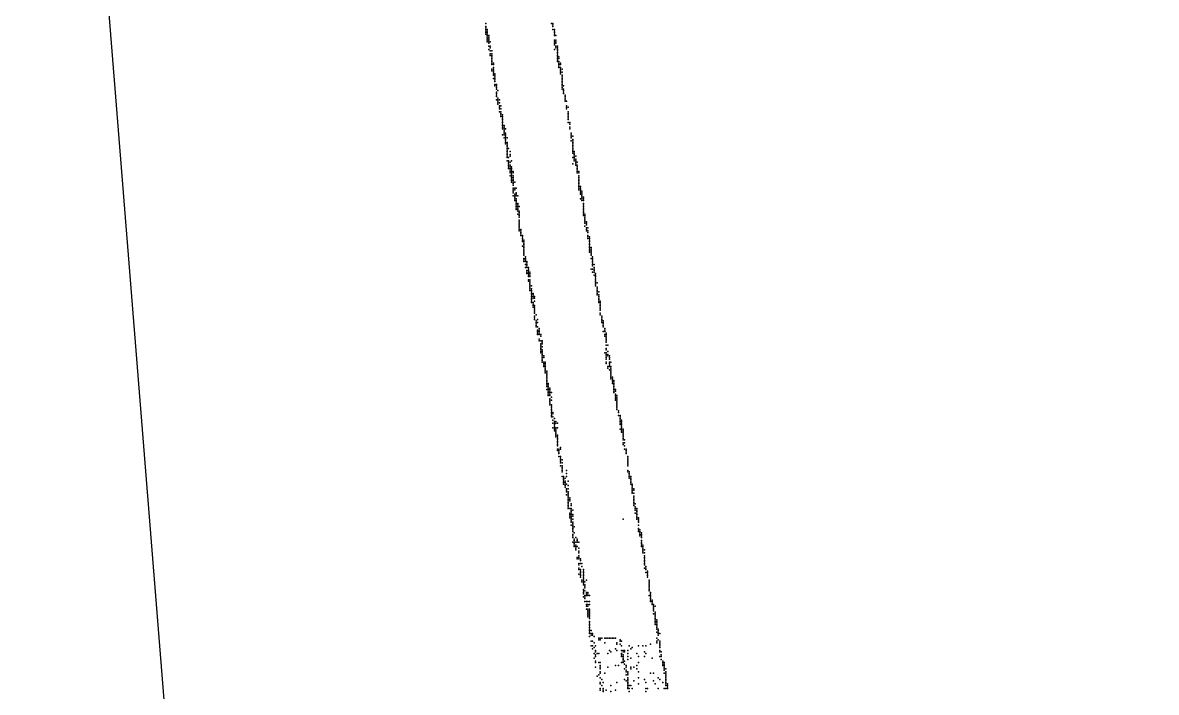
# Model space of a CAD drawing. Header units: metres. Extents: x -48 to 37.9, y -50 to 30.1.
# Drawn here: x 10.1 to 17.53, y -1.14 to 3.25 of the extents above; entities that cross this region are included whole.
import ezdxf

# ---------------------------------------------------------------- set-up
doc = ezdxf.new("R2010")
doc.units = ezdxf.units.M
doc.layers.add('NAVVIS-EMPRISE', color=5, linetype='Continuous')
doc.layers.add('NAVVIS-NUAGE-0', color=8, linetype='Continuous')

msp = doc.modelspace()

# ---------------------------------------------------------------- linework, layer by layer
at = {"layer": 'NAVVIS-EMPRISE'}
msp.add_lwpolyline([(10.1025, 10.3454), (11.1601, -2.8492), (29.2611, -1.2402), (28.3972, 11.776), (10.1025, 10.3454)], close=True, dxfattribs=at)
at = {"layer": 'NAVVIS-NUAGE-0'}
for p in [(13.136, 3.247), (13.136, 3.247), (13.136, 3.247), (13.136, 3.247), (13.136, 3.247), (13.136, 3.227), (13.136, 3.227), (13.136, 3.227), (13.136, 3.227), (13.136, 3.217), (13.136, 3.207), (13.136, 3.207), (13.136, 3.207), (13.136, 3.197), (13.136, 3.197), (13.146, 3.207), (13.146, 3.207), (13.146, 3.207), (13.146, 3.207), (13.146, 3.197), (13.566, 3.247), (13.576, 3.247), (13.576, 3.247), (13.576, 3.247), (13.576, 3.247), (13.576, 3.237), (13.576, 3.227), (13.576, 3.227), (13.576, 3.227), (13.576, 3.227), (13.576, 3.227), (13.576, 3.227), (13.576, 3.207), (13.576, 3.207), (13.586, 3.207), (13.586, 3.197), (13.586, 3.197), (13.136, 3.187), (13.136, 3.187), (13.136, 3.177), (13.146, 3.187), (13.146, 3.177), (13.146, 3.167), (13.146, 3.157), (13.146, 3.157), (13.146, 3.147), (13.146, 3.147), (13.146, 3.137), (13.146, 3.127), (13.156, 3.167), (13.156, 3.167), (13.156, 3.157), (13.156, 3.147), (13.156, 3.137), (13.156, 3.137), (13.156, 3.127), (13.166, 3.127), (13.586, 3.187), (13.586, 3.187), (13.586, 3.187), (13.586, 3.177), (13.586, 3.177), (13.586, 3.167), (13.586, 3.167), (13.586, 3.137), (13.586, 3.127), (13.596, 3.167), (13.596, 3.167), (13.596, 3.137), (13.596, 3.137), (13.596, 3.127), (13.156, 3.117), (13.156, 3.117), (13.156, 3.117), (13.156, 3.117), (13.156, 3.117), (13.156, 3.117), (13.156, 3.097), (13.156, 3.097), (13.156, 3.097), (13.156, 3.097), (13.156, 3.077), (13.166, 3.097), (13.166, 3.097), (13.166, 3.097), (13.166, 3.087), (13.166, 3.087), (13.166, 3.087), (13.166, 3.067), (13.166, 3.067), (13.166, 3.067), (13.166, 3.047), (13.166, 3.047), (13.176, 3.067), (13.176, 3.047), (13.176, 3.047), (13.176, 3.047), (13.586, 3.117), (13.586, 3.107), (13.586, 3.077), (13.596, 3.117), (13.596, 3.117), (13.596, 3.117), (13.596, 3.097), (13.596, 3.097), (13.596, 3.097), (13.596, 3.097), (13.596, 3.087), (13.606, 3.097), (13.606, 3.097), (13.606, 3.087), (13.606, 3.087), (13.606, 3.087), (13.606, 3.087), (13.606, 3.077), (13.606, 3.067), (13.606, 3.057), (13.606, 3.057), (13.606, 3.047), (13.166, 3.037), (13.176, 3.037), (13.176, 3.037), (13.176, 3.027), (13.176, 3.027), (13.176, 3.027), (13.176, 3.027), (13.176, 3.027), (13.176, 3.027), (13.176, 3.027), (13.176, 3.017), (13.176, 3.017), (13.176, 3.017), (13.176, 3.017), (13.176, 3.017), (13.176, 3.017), (13.176, 3.017), (13.176, 3.017), (13.176, 3.007), (13.176, 3.007), (13.176, 2.997), (13.176, 2.987), (13.176, 2.977), (13.186, 2.987), (13.186, 2.977), (13.186, 2.977), (13.606, 3.037), (13.606, 3.037), (13.606, 3.037), (13.606, 3.037), (13.606, 3.027), (13.606, 3.027), (13.606, 3.027), (13.606, 3.027), (13.606, 3.027), (13.606, 3.017), (13.606, 3.007), (13.606, 2.997), (13.616, 3.027), (13.616, 3.017), (13.616, 2.997), (13.616, 2.997), (13.616, 2.987), (13.616, 2.977), (13.616, 2.977), (13.626, 2.987), (13.626, 2.977), (13.176, 2.947), (13.176, 2.937), (13.176, 2.937), (13.186, 2.957), (13.186, 2.957), (13.186, 2.947), (13.186, 2.947), (13.186, 2.937), (13.186, 2.927), (13.186, 2.927), (13.186, 2.927), (13.186, 2.917), (13.186, 2.917), (13.186, 2.917), (13.186, 2.907), (13.196, 2.917), (13.196, 2.907), (13.196, 2.897), (13.616, 2.967), (13.616, 2.957), (13.616, 2.957), (13.616, 2.957), (13.616, 2.957), (13.626, 2.957), (13.626, 2.957), (13.626, 2.947), (13.626, 2.947), (13.626, 2.947), (13.626, 2.947), (13.626, 2.947), (13.626, 2.937), (13.626, 2.937), (13.626, 2.937), (13.626, 2.937), (13.626, 2.927), (13.626, 2.917), (13.626, 2.917), (13.636, 2.947), (13.636, 2.927), (13.636, 2.907), (13.636, 2.907), (13.636, 2.897), (13.636, 2.897), (13.186, 2.887), (13.196, 2.887), (13.196, 2.887), (13.196, 2.887), (13.196, 2.887), (13.196, 2.877), (13.196, 2.877), (13.196, 2.877), (13.196, 2.867), (13.196, 2.867), (13.196, 2.867), (13.196, 2.847), (13.196, 2.847), (13.196, 2.847), (13.196, 2.847), (13.196, 2.847), (13.196, 2.847), (13.196, 2.837), (13.206, 2.847), (13.206, 2.847), (13.206, 2.837), (13.206, 2.837), (13.206, 2.827), (13.206, 2.827), (13.206, 2.827), (13.636, 2.887), (13.636, 2.887), (13.636, 2.887), (13.636, 2.887), (13.636, 2.877), (13.636, 2.877), (13.636, 2.867), (13.636, 2.867), (13.636, 2.857), (13.636, 2.857), (13.636, 2.857), (13.636, 2.847), (13.636, 2.847), (13.636, 2.847), (13.636, 2.837), (13.636, 2.827), (13.646, 2.837), (13.206, 2.817), (13.206, 2.817), (13.206, 2.817), (13.206, 2.817), (13.206, 2.797), (13.206, 2.787), (13.206, 2.777), (13.206, 2.767), (13.216, 2.807), (13.216, 2.757), (13.216, 2.757), (13.636, 2.817), (13.636, 2.817), (13.646, 2.817), (13.646, 2.817), (13.646, 2.817), (13.646, 2.817), (13.646, 2.807), (13.646, 2.807), (13.646, 2.797), (13.646, 2.797), (13.646, 2.797), (13.646, 2.787), (13.656, 2.777), (13.656, 2.777), (13.656, 2.777), (13.656, 2.777), (13.656, 2.777), (13.656, 2.767), (13.656, 2.767), (13.656, 2.767), (13.656, 2.757), (13.656, 2.757), (13.656, 2.757), (13.206, 2.747), (13.216, 2.747), (13.216, 2.747), (13.216, 2.747), (13.216, 2.737), (13.216, 2.737), (13.216, 2.727), (13.216, 2.727), (13.216, 2.717), (13.226, 2.747), (13.226, 2.727), (13.226, 2.727), (13.226, 2.707), (13.226, 2.707), (13.226, 2.707), (13.226, 2.707), (13.226, 2.707), (13.226, 2.697), (13.226, 2.697), (13.226, 2.687), (13.226, 2.687), (13.226, 2.687), (13.236, 2.707), (13.236, 2.687), (13.236, 2.687), (13.236, 2.687), (13.656, 2.747), (13.656, 2.747), (13.656, 2.747), (13.656, 2.747), (13.656, 2.737), (13.666, 2.737), (13.666, 2.737), (13.666, 2.707), (13.666, 2.707), (13.666, 2.707), (13.666, 2.707), (13.666, 2.697), (13.666, 2.687), (13.676, 2.697), (13.676, 2.697), (13.676, 2.697), (13.226, 2.667), (13.226, 2.667), (13.236, 2.667), (13.236, 2.667), (13.236, 2.667), (13.236, 2.657), (13.236, 2.657), (13.236, 2.647), (13.236, 2.647), (13.236, 2.647), (13.236, 2.647), (13.236, 2.637), (13.236, 2.637), (13.236, 2.637), (13.246, 2.647), (13.246, 2.637), (13.246, 2.637), (13.246, 2.637), (13.246, 2.627), (13.246, 2.627), (13.246, 2.627), (13.246, 2.617), (13.246, 2.617), (13.246, 2.607), (13.676, 2.667), (13.676, 2.667), (13.676, 2.667), (13.676, 2.657), (13.676, 2.657), (13.676, 2.657), (13.676, 2.657), (13.676, 2.647), (13.676, 2.637), (13.676, 2.637), (13.676, 2.637), (13.676, 2.637), (13.676, 2.637), (13.676, 2.627), (13.676, 2.627), (13.676, 2.627), (13.676, 2.617), (13.676, 2.617), (13.676, 2.617), (13.676, 2.617), (13.676, 2.617), (13.676, 2.617), (13.676, 2.617), (13.246, 2.597), (13.246, 2.597), (13.246, 2.597), (13.246, 2.597), (13.246, 2.597), (13.246, 2.597), (13.246, 2.587), (13.246, 2.587), (13.246, 2.587), (13.246, 2.577), (13.246, 2.567), (13.246, 2.557), (13.246, 2.557), (13.246, 2.557), (13.256, 2.577), (13.256, 2.577), (13.256, 2.577), (13.256, 2.567), (13.256, 2.567), (13.256, 2.557), (13.256, 2.557), (13.256, 2.547), (13.256, 2.547), (13.256, 2.547), (13.256, 2.537), (13.256, 2.527), (13.256, 2.527), (13.256, 2.527), (13.256, 2.527), (13.266, 2.557), (13.266, 2.527), (13.676, 2.597), (13.676, 2.597), (13.686, 2.597), (13.686, 2.597), (13.686, 2.587), (13.686, 2.587), (13.686, 2.587), (13.686, 2.567), (13.686, 2.567), (13.686, 2.567), (13.686, 2.567), (13.686, 2.567), (13.686, 2.567), (13.686, 2.567), (13.686, 2.567), (13.686, 2.557), (13.686, 2.557), (13.686, 2.557), (13.696, 2.527), (13.696, 2.527), (13.696, 2.527), (13.696, 2.527), (13.696, 2.527), (13.246, 2.517), (13.256, 2.517), (13.256, 2.497), (13.266, 2.517), (13.266, 2.507), (13.266, 2.497), (13.266, 2.497), (13.266, 2.497), (13.266, 2.487), (13.266, 2.487), (13.266, 2.487), (13.266, 2.477), (13.266, 2.477), (13.266, 2.467), (13.266, 2.467), (13.266, 2.457), (13.266, 2.457), (13.276, 2.497), (13.276, 2.467), (13.276, 2.467), (13.276, 2.457), (13.276, 2.457), (13.276, 2.457), (13.696, 2.517), (13.696, 2.507), (13.696, 2.497), (13.696, 2.497), (13.696, 2.477), (13.706, 2.507), (13.706, 2.487), (13.706, 2.477), (13.706, 2.477), (13.706, 2.477), (13.706, 2.477), (13.706, 2.467), (13.706, 2.467), (13.706, 2.467), (13.706, 2.457), (13.706, 2.457), (13.706, 2.457), (13.706, 2.457), (13.706, 2.457), (13.706, 2.457), (13.706, 2.457), (13.706, 2.457), (13.276, 2.447), (13.276, 2.447), (13.276, 2.447), (13.276, 2.447), (13.276, 2.447), (13.276, 2.437), (13.276, 2.437), (13.276, 2.437), (13.276, 2.437), (13.276, 2.427), (13.276, 2.427), (13.276, 2.427), (13.276, 2.427), (13.276, 2.427), (13.276, 2.427), (13.276, 2.427), (13.276, 2.427), (13.276, 2.417), (13.276, 2.417), (13.276, 2.417), (13.276, 2.417), (13.276, 2.417), (13.276, 2.407), (13.276, 2.407), (13.276, 2.407), (13.276, 2.407), (13.276, 2.407), (13.276, 2.407), (13.276, 2.407), (13.276, 2.397), (13.276, 2.397), (13.276, 2.387), (13.276, 2.387), (13.276, 2.377), (13.276, 2.377), (13.276, 2.377), (13.286, 2.427), (13.296, 2.407), (13.296, 2.387), (13.296, 2.377), (13.706, 2.447), (13.706, 2.447), (13.706, 2.437), (13.706, 2.437), (13.706, 2.437), (13.706, 2.427), (13.706, 2.427), (13.706, 2.427), (13.706, 2.427), (13.706, 2.427), (13.706, 2.417), (13.706, 2.407), (13.706, 2.397), (13.716, 2.407), (13.716, 2.397), (13.716, 2.387), (13.716, 2.387), (13.716, 2.387), (13.716, 2.387), (13.716, 2.377), (13.716, 2.377), (13.716, 2.377), (13.726, 2.377), (13.276, 2.367), (13.276, 2.367), (13.276, 2.367), (13.276, 2.347), (13.276, 2.347), (13.286, 2.367), (13.286, 2.367), (13.286, 2.347), (13.286, 2.347), (13.286, 2.347), (13.286, 2.337), (13.286, 2.337), (13.286, 2.327), (13.286, 2.327), (13.286, 2.317), (13.286, 2.307), (13.296, 2.337), (13.296, 2.317), (13.296, 2.307), (13.296, 2.307), (13.296, 2.307), (13.306, 2.347), (13.306, 2.307), (13.306, 2.307), (13.706, 2.367), (13.706, 2.327), (13.716, 2.367), (13.716, 2.357), (13.716, 2.347), (13.726, 2.357), (13.726, 2.347), (13.726, 2.347), (13.726, 2.347), (13.726, 2.337), (13.726, 2.327), (13.726, 2.317), (13.736, 2.337), (13.736, 2.317), (13.736, 2.307), (13.736, 2.307), (13.736, 2.307), (13.736, 2.307), (13.736, 2.307), (13.286, 2.297), (13.296, 2.297), (13.296, 2.287), (13.296, 2.287), (13.296, 2.287), (13.296, 2.277), (13.296, 2.277), (13.296, 2.267), (13.296, 2.247), (13.306, 2.297), (13.306, 2.287), (13.306, 2.287), (13.306, 2.277), (13.306, 2.277), (13.306, 2.277), (13.306, 2.267), (13.306, 2.257), (13.306, 2.257), (13.306, 2.257), (13.306, 2.257), (13.306, 2.247), (13.306, 2.247), (13.306, 2.237), (13.316, 2.277), (13.316, 2.277), (13.316, 2.277), (13.316, 2.277), (13.316, 2.267), (13.316, 2.267), (13.316, 2.247), (13.316, 2.247), (13.316, 2.237), (13.316, 2.237), (13.316, 2.237), (13.736, 2.297), (13.736, 2.287), (13.736, 2.277), (13.736, 2.277), (13.736, 2.277), (13.736, 2.277), (13.736, 2.267), (13.746, 2.277), (13.746, 2.277), (13.746, 2.277), (13.746, 2.267), (13.746, 2.267), (13.746, 2.247), (13.746, 2.247), (13.746, 2.247), (13.746, 2.247), (13.746, 2.237), (13.746, 2.237), (13.306, 2.227), (13.306, 2.217), (13.306, 2.207), (13.306, 2.207), (13.316, 2.227), (13.316, 2.227), (13.316, 2.227), (13.316, 2.217), (13.316, 2.207), (13.316, 2.207), (13.316, 2.197), (13.316, 2.187), (13.316, 2.167), (13.316, 2.167), (13.316, 2.167), (13.316, 2.167), (13.316, 2.167), (13.316, 2.157), (13.316, 2.157), (13.326, 2.207), (13.326, 2.167), (13.326, 2.167), (13.326, 2.157), (13.336, 2.167), (13.746, 2.227), (13.746, 2.227), (13.746, 2.217), (13.746, 2.217), (13.746, 2.217), (13.746, 2.207), (13.746, 2.207), (13.746, 2.207), (13.746, 2.207), (13.746, 2.207), (13.746, 2.207), (13.746, 2.207), (13.746, 2.197), (13.746, 2.187), (13.746, 2.187), (13.746, 2.177), (13.746, 2.167), (13.746, 2.167), (13.746, 2.157), (13.756, 2.177), (13.756, 2.167), (13.756, 2.167), (13.756, 2.157), (13.316, 2.147), (13.316, 2.137), (13.316, 2.117), (13.326, 2.127), (13.326, 2.117), (13.326, 2.117), (13.326, 2.107), (13.326, 2.107), (13.326, 2.097), (13.326, 2.097), (13.326, 2.087), (13.336, 2.137), (13.336, 2.137), (13.336, 2.127), (13.336, 2.127), (13.336, 2.117), (13.336, 2.117), (13.336, 2.097), (13.336, 2.097), (13.336, 2.087), (13.346, 2.117), (13.756, 2.147), (13.756, 2.137), (13.756, 2.137), (13.756, 2.127), (13.756, 2.097), (13.766, 2.147), (13.766, 2.137), (13.766, 2.137), (13.766, 2.127), (13.766, 2.127), (13.766, 2.127), (13.766, 2.127), (13.766, 2.117), (13.766, 2.107), (13.766, 2.107), (13.766, 2.097), (13.766, 2.097), (13.766, 2.097), (13.766, 2.097), (13.766, 2.087), (13.766, 2.087), (13.766, 2.087), (13.766, 2.087), (13.776, 2.107), (13.776, 2.107), (13.776, 2.097), (13.776, 2.087), (13.336, 2.077), (13.336, 2.067), (13.336, 2.057), (13.336, 2.057), (13.336, 2.057), (13.336, 2.057), (13.336, 2.047), (13.336, 2.037), (13.336, 2.027), (13.346, 2.067), (13.346, 2.057), (13.346, 2.057), (13.346, 2.047), (13.346, 2.047), (13.346, 2.037), (13.346, 2.027), (13.346, 2.017), (13.346, 2.017), (13.346, 2.017), (13.356, 2.047), (13.356, 2.047), (13.356, 2.017), (13.356, 2.007), (13.356, 2.007), (13.356, 2.007), (13.356, 2.007), (13.776, 2.067), (13.776, 2.067), (13.776, 2.067), (13.776, 2.067), (13.776, 2.057), (13.776, 2.057), (13.776, 2.047), (13.776, 2.047), (13.776, 2.047), (13.776, 2.047), (13.776, 2.037), (13.776, 2.037), (13.776, 2.027), (13.776, 2.027), (13.776, 2.027), (13.776, 2.027), (13.776, 2.027), (13.776, 2.027), (13.776, 2.017), (13.776, 2.007), (13.776, 2.007), (13.346, 1.997), (13.356, 1.997), (13.356, 1.997), (13.356, 1.997), (13.356, 1.997), (13.356, 1.987), (13.356, 1.987), (13.356, 1.977), (13.356, 1.977), (13.356, 1.977), (13.356, 1.957), (13.356, 1.957), (13.356, 1.947), (13.356, 1.937), (13.776, 1.997), (13.776, 1.987), (13.786, 1.997), (13.786, 1.987), (13.786, 1.987), (13.786, 1.977), (13.786, 1.977), (13.786, 1.967), (13.786, 1.967), (13.786, 1.967), (13.786, 1.957), (13.786, 1.957), (13.786, 1.947), (13.786, 1.937), (13.796, 1.947), (13.796, 1.937), (13.356, 1.927), (13.356, 1.927), (13.356, 1.927), (13.356, 1.927), (13.356, 1.927), (13.356, 1.927), (13.356, 1.917), (13.356, 1.907), (13.356, 1.907), (13.356, 1.907), (13.356, 1.897), (13.356, 1.897), (13.356, 1.897), (13.356, 1.897), (13.356, 1.887), (13.356, 1.887), (13.366, 1.897), (13.366, 1.897), (13.366, 1.887), (13.366, 1.887), (13.366, 1.887), (13.366, 1.887), (13.366, 1.877), (13.366, 1.877), (13.366, 1.867), (13.366, 1.867), (13.366, 1.867), (13.366, 1.857), (13.376, 1.857), (13.376, 1.857), (13.786, 1.917), (13.796, 1.927), (13.796, 1.927), (13.796, 1.927), (13.796, 1.907), (13.796, 1.907), (13.796, 1.907), (13.796, 1.907), (13.796, 1.907), (13.796, 1.907), (13.796, 1.897), (13.796, 1.887), (13.806, 1.907), (13.806, 1.887), (13.806, 1.887), (13.806, 1.877), (13.806, 1.857), (13.376, 1.847), (13.376, 1.847), (13.376, 1.847), (13.376, 1.847), (13.376, 1.837), (13.376, 1.837), (13.376, 1.837), (13.376, 1.827), (13.376, 1.827), (13.376, 1.817), (13.376, 1.817), (13.376, 1.817), (13.376, 1.817), (13.376, 1.817), (13.376, 1.787), (13.386, 1.827), (13.386, 1.817), (13.386, 1.807), (13.386, 1.807), (13.386, 1.797), (13.386, 1.797), (13.386, 1.787), (13.386, 1.787), (13.386, 1.787), (13.806, 1.847), (13.806, 1.847), (13.806, 1.837), (13.806, 1.837), (13.816, 1.847), (13.816, 1.847), (13.816, 1.837), (13.816, 1.827), (13.816, 1.827), (13.816, 1.827), (13.816, 1.827), (13.816, 1.817), (13.816, 1.817), (13.816, 1.807), (13.816, 1.807), (13.816, 1.807), (13.816, 1.807), (13.816, 1.807), (13.816, 1.797), (13.816, 1.787), (13.386, 1.777), (13.386, 1.777), (13.386, 1.777), (13.386, 1.767), (13.386, 1.767), (13.386, 1.757), (13.386, 1.757), (13.386, 1.747), (13.386, 1.747), (13.386, 1.747), (13.386, 1.747), (13.386, 1.747), (13.386, 1.747), (13.386, 1.737), (13.386, 1.737), (13.386, 1.737), (13.386, 1.727), (13.386, 1.727), (13.386, 1.727), (13.396, 1.717), (13.396, 1.717), (13.396, 1.717), (13.816, 1.777), (13.816, 1.777), (13.816, 1.777), (13.816, 1.767), (13.816, 1.767), (13.816, 1.767), (13.816, 1.757), (13.816, 1.747), (13.826, 1.777), (13.826, 1.767), (13.826, 1.757), (13.826, 1.757), (13.826, 1.757), (13.826, 1.747), (13.826, 1.737), (13.826, 1.727), (13.826, 1.727), (13.836, 1.717), (13.386, 1.707), (13.386, 1.707), (13.386, 1.697), (13.386, 1.687), (13.396, 1.707), (13.396, 1.697), (13.396, 1.697), (13.396, 1.687), (13.396, 1.667), (13.396, 1.667), (13.396, 1.647), (13.406, 1.687), (13.406, 1.677), (13.406, 1.667), (13.406, 1.667), (13.406, 1.667), (13.406, 1.667), (13.406, 1.657), (13.406, 1.657), (13.406, 1.657), (13.406, 1.657), (13.406, 1.647), (13.416, 1.647), (13.416, 1.637), (13.416, 1.637), (13.826, 1.707), (13.826, 1.707), (13.826, 1.707), (13.826, 1.707), (13.826, 1.707), (13.826, 1.637), (13.836, 1.707), (13.836, 1.697), (13.836, 1.697), (13.836, 1.687), (13.836, 1.677), (13.836, 1.677), (13.836, 1.677), (13.836, 1.667), (13.836, 1.667), (13.836, 1.667), (13.836, 1.667), (13.836, 1.667), (13.836, 1.667), (13.836, 1.657), (13.836, 1.637), (13.846, 1.667), (13.846, 1.647), (13.846, 1.647), (13.846, 1.647), (13.846, 1.637), (13.846, 1.637), (13.846, 1.637), (13.846, 1.637), (13.846, 1.637), (13.406, 1.627), (13.406, 1.617), (13.406, 1.607), (13.416, 1.627), (13.416, 1.627), (13.416, 1.617), (13.416, 1.617), (13.416, 1.617), (13.416, 1.617), (13.416, 1.607), (13.416, 1.597), (13.416, 1.587), (13.416, 1.567), (13.426, 1.617), (13.426, 1.607), (13.426, 1.597), (13.426, 1.587), (13.426, 1.587), (13.426, 1.567), (13.426, 1.567), (13.836, 1.617), (13.846, 1.627), (13.846, 1.627), (13.846, 1.627), (13.846, 1.617), (13.846, 1.617), (13.846, 1.597), (13.846, 1.597), (13.846, 1.597), (13.846, 1.597), (13.856, 1.607), (13.856, 1.597), (13.856, 1.587), (13.856, 1.587), (13.856, 1.587), (13.856, 1.587), (13.856, 1.587), (13.856, 1.577), (13.856, 1.577), (13.856, 1.577), (13.856, 1.567), (13.856, 1.567), (13.856, 1.567), (13.856, 1.567), (13.856, 1.567), (13.416, 1.557), (13.426, 1.557), (13.426, 1.557), (13.426, 1.557), (13.426, 1.557), (13.426, 1.557), (13.426, 1.547), (13.426, 1.547), (13.426, 1.547), (13.426, 1.547), (13.426, 1.537), (13.426, 1.527), (13.426, 1.527), (13.426, 1.527), (13.426, 1.527), (13.426, 1.527), (13.426, 1.527), (13.426, 1.527), (13.426, 1.517), (13.426, 1.517), (13.426, 1.507), (13.426, 1.497), (13.426, 1.497), (13.436, 1.527), (13.436, 1.527), (13.436, 1.507), (13.436, 1.497), (13.436, 1.487), (13.436, 1.487), (13.436, 1.487), (13.856, 1.557), (13.856, 1.557), (13.856, 1.547), (13.856, 1.537), (13.856, 1.537), (13.856, 1.527), (13.856, 1.527), (13.856, 1.527), (13.866, 1.547), (13.866, 1.517), (13.866, 1.507), (13.866, 1.507), (13.866, 1.507), (13.866, 1.497), (13.866, 1.497), (13.866, 1.497), (13.866, 1.497), (13.866, 1.497), (13.866, 1.497), (13.866, 1.497), (13.866, 1.487), (13.866, 1.487), (13.876, 1.487), (13.436, 1.477), (13.436, 1.477), (13.436, 1.467), (13.436, 1.457), (13.436, 1.457), (13.436, 1.457), (13.436, 1.457), (13.436, 1.447), (13.436, 1.447), (13.436, 1.447), (13.436, 1.437), (13.436, 1.427), (13.436, 1.427), (13.436, 1.427), (13.436, 1.417), (13.446, 1.477), (13.446, 1.477), (13.446, 1.467), (13.446, 1.467), (13.446, 1.467), (13.446, 1.457), (13.446, 1.457), (13.446, 1.447), (13.446, 1.447), (13.446, 1.447), (13.446, 1.417), (13.446, 1.417), (13.456, 1.457), (13.456, 1.447), (13.456, 1.427), (13.866, 1.477), (13.866, 1.467), (13.866, 1.467), (13.866, 1.467), (13.876, 1.467), (13.876, 1.457), (13.876, 1.457), (13.876, 1.457), (13.876, 1.457), (13.876, 1.457), (13.876, 1.457), (13.876, 1.457), (13.876, 1.457), (13.876, 1.447), (13.876, 1.447), (13.876, 1.447), (13.876, 1.437), (13.876, 1.437), (13.876, 1.437), (13.876, 1.437), (13.876, 1.427), (13.876, 1.427), (13.876, 1.417), (13.876, 1.417), (13.886, 1.427), (13.886, 1.427), (13.886, 1.427), (13.886, 1.417), (13.886, 1.417), (13.446, 1.407), (13.446, 1.407), (13.446, 1.407), (13.446, 1.407), (13.446, 1.407), (13.446, 1.407), (13.446, 1.397), (13.446, 1.397), (13.446, 1.397), (13.446, 1.397), (13.446, 1.387), (13.456, 1.397), (13.456, 1.387), (13.456, 1.387), (13.456, 1.387), (13.456, 1.377), (13.456, 1.377), (13.456, 1.377), (13.456, 1.367), (13.456, 1.367), (13.456, 1.357), (13.456, 1.357), (13.456, 1.357), (13.456, 1.357), (13.456, 1.347), (13.456, 1.347), (13.456, 1.347), (13.456, 1.347), (13.466, 1.337), (13.886, 1.407), (13.886, 1.397), (13.886, 1.397), (13.886, 1.387), (13.886, 1.387), (13.886, 1.377), (13.886, 1.377), (13.886, 1.367), (13.886, 1.367), (13.886, 1.347), (13.886, 1.347), (13.886, 1.347), (13.886, 1.347), (13.886, 1.347), (13.886, 1.347), (13.886, 1.337), (13.456, 1.327), (13.456, 1.327), (13.456, 1.327), (13.456, 1.317), (13.456, 1.317), (13.456, 1.317), (13.456, 1.307), (13.456, 1.307), (13.456, 1.307), (13.456, 1.307), (13.456, 1.307), (13.466, 1.297), (13.466, 1.297), (13.466, 1.297), (13.466, 1.287), (13.466, 1.287), (13.466, 1.277), (13.466, 1.277), (13.466, 1.277), (13.466, 1.277), (13.466, 1.277), (13.466, 1.277), (13.466, 1.267), (13.466, 1.267), (13.466, 1.267), (13.466, 1.267), (13.476, 1.307), (13.476, 1.287), (13.896, 1.327), (13.896, 1.327), (13.896, 1.317), (13.896, 1.317), (13.896, 1.317), (13.896, 1.307), (13.896, 1.307), (13.896, 1.307), (13.896, 1.297), (13.896, 1.297), (13.896, 1.287), (13.906, 1.297), (13.906, 1.287), (13.906, 1.287), (13.906, 1.287), (13.906, 1.277), (13.906, 1.277), (13.906, 1.277), (13.906, 1.277), (13.906, 1.267), (13.466, 1.257), (13.466, 1.257), (13.466, 1.257), (13.476, 1.257), (13.476, 1.237), (13.476, 1.237), (13.476, 1.237), (13.476, 1.237), (13.476, 1.237), (13.476, 1.237), (13.476, 1.227), (13.476, 1.227), (13.476, 1.217), (13.476, 1.207), (13.476, 1.207), (13.486, 1.247), (13.486, 1.247), (13.486, 1.247), (13.486, 1.237), (13.486, 1.227), (13.486, 1.217), (13.486, 1.207), (13.486, 1.207), (13.486, 1.207), (13.486, 1.207), (13.486, 1.207), (13.496, 1.207), (13.496, 1.197), (13.906, 1.257), (13.906, 1.257), (13.906, 1.227), (13.906, 1.227), (13.916, 1.247), (13.916, 1.247), (13.916, 1.237), (13.916, 1.237), (13.916, 1.237), (13.916, 1.227), (13.916, 1.227), (13.916, 1.227), (13.916, 1.227), (13.916, 1.207), (13.916, 1.197), (13.926, 1.217), (13.926, 1.207), (13.926, 1.207), (13.926, 1.207), (13.926, 1.207), (13.926, 1.197), (13.486, 1.177), (13.486, 1.167), (13.486, 1.167), (13.496, 1.167), (13.496, 1.167), (13.496, 1.167), (13.496, 1.147), (13.496, 1.137), (13.496, 1.137), (13.496, 1.127), (13.496, 1.127), (13.496, 1.117), (13.496, 1.117), (13.506, 1.167), (13.506, 1.167), (13.506, 1.157), (13.506, 1.157), (13.506, 1.157), (13.506, 1.147), (13.506, 1.127), (13.926, 1.187), (13.926, 1.187), (13.926, 1.187), (13.926, 1.177), (13.926, 1.167), (13.926, 1.167), (13.926, 1.167), (13.926, 1.167), (13.926, 1.167), (13.926, 1.167), (13.926, 1.167), (13.926, 1.157), (13.926, 1.157), (13.926, 1.157), (13.926, 1.137), (13.926, 1.137), (13.926, 1.137), (13.926, 1.117), (13.936, 1.137), (13.936, 1.137), (13.936, 1.137), (13.936, 1.137), (13.496, 1.107), (13.496, 1.107), (13.496, 1.107), (13.496, 1.097), (13.496, 1.097), (13.496, 1.097), (13.496, 1.097), (13.496, 1.087), (13.506, 1.107), (13.506, 1.097), (13.506, 1.097), (13.506, 1.087), (13.506, 1.087), (13.506, 1.087), (13.506, 1.087), (13.506, 1.077), (13.506, 1.077), (13.506, 1.077), (13.506, 1.067), (13.506, 1.067), (13.506, 1.067), (13.506, 1.057), (13.506, 1.057), (13.506, 1.057), (13.506, 1.057), (13.506, 1.047), (13.516, 1.067), (13.516, 1.057), (13.516, 1.057), (13.916, 1.087), (13.926, 1.107), (13.926, 1.087), (13.926, 1.077), (13.926, 1.067), (13.926, 1.067), (13.926, 1.067), (13.926, 1.057), (13.926, 1.047), (13.936, 1.097), (13.936, 1.077), (13.936, 1.067), (13.946, 1.067), (13.946, 1.057), (13.946, 1.047), (13.946, 1.047), (13.506, 1.037), (13.506, 1.027), (13.516, 1.027), (13.516, 1.027), (13.516, 1.017), (13.516, 1.017), (13.516, 1.017), (13.516, 1.007), (13.516, 0.997), (13.516, 0.997), (13.526, 1.027), (13.526, 1.017), (13.526, 1.007), (13.526, 1.007), (13.526, 0.997), (13.526, 0.997), (13.526, 0.997), (13.526, 0.987), (13.526, 0.987), (13.526, 0.987), (13.526, 0.987), (13.526, 0.977), (13.526, 0.977), (13.526, 0.977), (13.526, 0.967), (13.526, 0.967), (13.526, 0.967), (13.536, 0.967), (13.926, 1.027), (13.926, 1.027), (13.926, 1.017), (13.926, 1.017), (13.936, 0.997), (13.936, 0.987), (13.936, 0.987), (13.946, 1.027), (13.946, 1.027), (13.946, 1.027), (13.946, 1.027), (13.946, 1.027), (13.946, 1.017), (13.946, 1.017), (13.946, 1.007), (13.946, 0.997), (13.946, 0.977), (13.946, 0.977), (13.956, 1.027), (13.956, 0.997), (13.956, 0.997), (13.956, 0.987), (13.956, 0.987), (13.956, 0.977), (13.956, 0.967), (13.526, 0.957), (13.526, 0.957), (13.536, 0.957), (13.536, 0.957), (13.536, 0.957), (13.536, 0.947), (13.536, 0.947), (13.536, 0.947), (13.536, 0.937), (13.536, 0.937), (13.536, 0.927), (13.536, 0.927), (13.536, 0.927), (13.536, 0.927), (13.536, 0.927), (13.536, 0.917), (13.536, 0.917), (13.536, 0.917), (13.536, 0.907), (13.536, 0.907), (13.536, 0.907), (13.536, 0.907), (13.536, 0.897), (13.956, 0.957), (13.956, 0.957), (13.956, 0.957), (13.956, 0.957), (13.956, 0.947), (13.956, 0.947), (13.956, 0.947), (13.956, 0.947), (13.956, 0.947), (13.956, 0.937), (13.956, 0.927), (13.956, 0.927), (13.956, 0.927), (13.956, 0.927), (13.956, 0.917), (13.966, 0.927), (13.966, 0.927), (13.966, 0.927), (13.966, 0.927), (13.966, 0.917), (13.966, 0.917), (13.966, 0.907), (13.966, 0.907), (13.966, 0.897), (13.976, 0.907), (13.976, 0.897), (13.536, 0.887), (13.536, 0.877), (13.536, 0.877), (13.536, 0.877), (13.536, 0.867), (13.536, 0.867), (13.536, 0.867), (13.536, 0.847), (13.536, 0.847), (13.536, 0.847), (13.536, 0.847), (13.546, 0.887), (13.546, 0.887), (13.546, 0.877), (13.546, 0.867), (13.546, 0.867), (13.546, 0.867), (13.546, 0.857), (13.546, 0.857), (13.546, 0.847), (13.546, 0.847), (13.546, 0.847), (13.546, 0.847), (13.546, 0.837), (13.546, 0.827), (13.546, 0.817), (13.546, 0.817), (13.546, 0.817), (13.556, 0.857), (13.556, 0.847), (13.556, 0.837), (13.556, 0.827), (13.556, 0.827), (13.556, 0.817), (13.556, 0.817), (13.556, 0.817), (13.566, 0.827), (13.966, 0.887), (13.966, 0.887), (13.966, 0.887), (13.976, 0.887), (13.976, 0.887), (13.976, 0.887), (13.976, 0.877), (13.976, 0.867), (13.976, 0.867), (13.976, 0.857), (13.976, 0.847), (13.976, 0.847), (13.976, 0.847), (13.976, 0.847), (13.976, 0.837), (13.976, 0.837), (13.976, 0.827), (13.986, 0.847), (13.986, 0.847), (13.986, 0.837), (13.986, 0.817), (13.986, 0.817), (13.986, 0.817), (13.986, 0.817), (13.546, 0.807), (13.546, 0.807), (13.546, 0.807), (13.546, 0.807), (13.556, 0.807), (13.556, 0.787), (13.556, 0.787), (13.556, 0.787), (13.556, 0.777), (13.556, 0.777), (13.556, 0.777), (13.556, 0.767), (13.556, 0.757), (13.556, 0.747), (13.566, 0.797), (13.566, 0.797), (13.566, 0.777), (13.566, 0.747), (13.566, 0.747), (13.566, 0.747), (13.566, 0.747), (13.566, 0.747), (13.566, 0.747), (13.986, 0.807), (13.986, 0.807), (13.986, 0.797), (13.986, 0.787), (13.986, 0.777), (13.986, 0.777), (13.996, 0.807), (13.996, 0.797), (13.996, 0.797), (13.996, 0.797), (13.996, 0.787), (13.996, 0.787), (13.996, 0.787), (13.996, 0.777), (13.996, 0.777), (13.996, 0.767), (13.996, 0.767), (13.996, 0.757), (13.996, 0.757), (13.996, 0.757), (13.996, 0.757), (13.996, 0.757), (13.996, 0.747), (13.996, 0.747), (13.566, 0.737), (13.566, 0.737), (13.566, 0.737), (13.566, 0.727), (13.566, 0.727), (13.566, 0.717), (13.566, 0.717), (13.566, 0.707), (13.566, 0.707), (13.566, 0.707), (13.566, 0.707), (13.566, 0.697), (13.566, 0.697), (13.566, 0.687), (13.566, 0.687), (13.566, 0.687), (13.566, 0.677), (13.576, 0.697), (13.576, 0.687), (13.996, 0.737), (13.996, 0.737), (13.996, 0.737), (13.996, 0.727), (13.996, 0.727), (13.996, 0.717), (13.996, 0.717), (14.006, 0.707), (14.006, 0.707), (14.006, 0.707), (14.006, 0.697), (14.006, 0.677), (14.006, 0.677), (14.006, 0.677), (14.016, 0.677), (13.566, 0.667), (13.576, 0.667), (13.576, 0.667), (13.576, 0.667), (13.576, 0.647), (13.576, 0.627), (13.576, 0.627), (13.576, 0.627), (13.576, 0.597), (13.576, 0.597), (13.576, 0.597), (13.586, 0.657), (13.586, 0.657), (13.586, 0.637), (13.586, 0.627), (13.586, 0.617), (13.586, 0.617), (13.586, 0.617), (13.586, 0.617), (13.586, 0.607), (13.586, 0.597), (13.586, 0.597), (13.586, 0.597), (13.596, 0.637), (13.596, 0.637), (13.596, 0.627), (13.596, 0.597), (13.596, 0.597), (13.606, 0.627), (13.606, 0.597), (14.016, 0.667), (14.016, 0.667), (14.016, 0.667), (14.016, 0.657), (14.016, 0.657), (14.016, 0.657), (14.016, 0.647), (14.016, 0.647), (14.016, 0.647), (14.016, 0.647), (14.016, 0.647), (14.016, 0.637), (14.016, 0.637), (14.016, 0.637), (14.016, 0.637), (14.016, 0.637), (14.016, 0.627), (14.016, 0.627), (14.016, 0.617), (14.026, 0.647), (14.026, 0.637), (14.026, 0.627), (14.026, 0.617), (14.026, 0.607), (14.026, 0.597), (14.026, 0.597), (14.026, 0.597), (14.026, 0.597), (14.026, 0.597), (13.586, 0.587), (13.586, 0.577), (13.596, 0.587), (13.596, 0.587), (13.596, 0.577), (13.596, 0.577), (13.596, 0.567), (13.596, 0.567), (13.596, 0.567), (13.596, 0.557), (13.596, 0.547), (13.596, 0.547), (13.596, 0.537), (13.606, 0.547), (13.606, 0.547), (13.606, 0.547), (13.606, 0.537), (13.606, 0.537), (13.606, 0.527), (13.606, 0.527), (13.606, 0.527), (13.606, 0.527), (13.606, 0.527), (13.606, 0.527), (14.016, 0.587), (14.026, 0.587), (14.026, 0.587), (14.026, 0.587), (14.026, 0.587), (14.026, 0.577), (14.026, 0.567), (14.026, 0.567), (14.026, 0.567), (14.026, 0.567), (14.036, 0.587), (14.036, 0.577), (14.036, 0.567), (14.036, 0.567), (14.036, 0.567), (14.036, 0.567), (14.036, 0.557), (14.036, 0.557), (14.036, 0.547), (14.036, 0.547), (14.036, 0.547), (14.036, 0.547), (14.036, 0.537), (14.036, 0.527), (14.036, 0.527), (13.606, 0.517), (13.606, 0.517), (13.606, 0.507), (13.606, 0.507), (13.606, 0.507), (13.606, 0.497), (13.606, 0.497), (13.606, 0.497), (13.606, 0.487), (13.606, 0.487), (13.606, 0.487), (13.606, 0.477), (13.606, 0.457), (13.606, 0.457), (13.606, 0.457), (13.606, 0.457), (13.606, 0.447), (13.616, 0.457), (13.616, 0.457), (13.616, 0.457), (13.616, 0.447), (13.626, 0.467), (13.626, 0.457), (13.626, 0.457), (14.036, 0.517), (14.036, 0.497), (14.036, 0.497), (14.036, 0.497), (14.036, 0.487), (14.046, 0.517), (14.046, 0.497), (14.046, 0.497), (14.046, 0.497), (14.046, 0.477), (14.046, 0.477), (14.046, 0.457), (14.046, 0.457), (14.046, 0.457), (14.046, 0.457), (14.056, 0.457), (14.056, 0.447), (14.056, 0.447), (13.616, 0.437), (13.616, 0.437), (13.616, 0.427), (13.616, 0.427), (13.616, 0.407), (13.626, 0.407), (13.626, 0.397), (13.626, 0.387), (13.626, 0.387), (13.626, 0.387), (13.626, 0.387), (13.626, 0.387), (13.626, 0.377), (13.626, 0.377), (13.626, 0.377), (13.636, 0.387), (14.056, 0.437), (14.056, 0.437), (14.056, 0.437), (14.056, 0.427), (14.056, 0.427), (14.056, 0.427), (14.056, 0.427), (14.056, 0.427), (14.066, 0.407), (14.066, 0.407), (14.066, 0.407), (14.066, 0.407), (14.066, 0.397), (14.066, 0.397), (14.066, 0.387), (14.066, 0.387), (14.066, 0.387), (14.066, 0.387), (14.066, 0.387), (14.066, 0.377), (14.066, 0.377), (13.626, 0.367), (13.626, 0.367), (13.626, 0.347), (13.626, 0.347), (13.636, 0.367), (13.636, 0.347), (13.636, 0.347), (13.636, 0.347), (13.636, 0.337), (13.636, 0.337), (13.636, 0.337), (13.636, 0.337), (13.636, 0.337), (13.636, 0.327), (13.636, 0.327), (13.636, 0.327), (13.636, 0.317), (13.636, 0.317), (13.636, 0.317), (13.636, 0.317), (13.636, 0.317), (13.636, 0.307), (13.636, 0.307), (13.666, 0.317), (14.066, 0.367), (14.066, 0.357), (14.066, 0.357), (14.066, 0.347), (14.066, 0.347), (14.066, 0.347), (14.066, 0.347), (14.066, 0.347), (14.066, 0.347), (14.066, 0.317), (14.066, 0.317), (14.066, 0.307), (14.076, 0.307), (14.076, 0.307), (14.076, 0.307), (14.076, 0.307), (14.076, 0.307), (14.076, 0.307), (13.636, 0.277), (13.646, 0.277), (13.646, 0.277), (13.646, 0.277), (13.646, 0.277), (13.646, 0.267), (13.646, 0.267), (13.646, 0.267), (13.646, 0.257), (13.646, 0.257), (13.646, 0.247), (13.646, 0.247), (13.646, 0.247), (13.646, 0.247), (13.646, 0.237), (13.646, 0.237), (13.646, 0.237), (13.646, 0.227), (13.656, 0.267), (13.656, 0.247), (13.656, 0.237), (13.656, 0.227), (13.666, 0.297), (13.666, 0.277), (13.666, 0.227), (13.666, 0.227), (13.676, 0.247), (14.076, 0.297), (14.076, 0.297), (14.076, 0.297), (14.076, 0.287), (14.076, 0.287), (14.076, 0.277), (14.076, 0.277), (14.076, 0.277), (14.076, 0.267), (14.076, 0.267), (14.086, 0.277), (14.086, 0.277), (14.086, 0.267), (14.086, 0.267), (14.086, 0.267), (14.086, 0.267), (14.086, 0.267), (14.086, 0.257), (14.086, 0.257), (14.086, 0.257), (14.086, 0.247), (14.086, 0.247), (14.086, 0.247), (14.086, 0.237), (14.086, 0.227), (14.086, 0.227), (14.096, 0.227), (13.656, 0.217), (13.656, 0.207), (13.656, 0.207), (13.656, 0.207), (13.666, 0.197), (13.666, 0.187), (13.666, 0.187), (13.666, 0.177), (13.666, 0.157), (13.666, 0.157), (13.676, 0.217), (13.676, 0.197), (13.676, 0.177), (13.676, 0.177), (13.676, 0.177), (13.676, 0.167), (13.676, 0.157), (14.096, 0.217), (14.096, 0.217), (14.096, 0.207), (14.096, 0.207), (14.096, 0.207), (14.096, 0.207), (14.096, 0.207), (14.096, 0.197), (14.096, 0.197), (14.096, 0.197), (14.096, 0.187), (14.096, 0.177), (14.096, 0.167), (14.106, 0.197), (14.106, 0.187), (14.106, 0.187), (14.106, 0.187), (14.106, 0.167), (14.106, 0.167), (14.106, 0.167), (13.676, 0.147), (13.676, 0.147), (13.676, 0.137), (13.676, 0.137), (13.676, 0.127), (13.676, 0.127), (13.676, 0.127), (13.676, 0.127), (13.676, 0.117), (13.676, 0.117), (13.676, 0.117), (13.676, 0.107), (13.676, 0.107), (13.676, 0.107), (13.676, 0.097), (13.676, 0.097), (13.676, 0.097), (13.676, 0.097), (13.676, 0.087), (13.676, 0.087), (13.676, 0.077), (13.676, 0.077), (13.676, 0.077), (13.686, 0.137), (13.686, 0.127), (13.686, 0.117), (13.696, 0.097), (13.696, 0.097), (13.696, 0.087), (14.106, 0.147), (14.106, 0.147), (14.106, 0.137), (14.106, 0.137), (14.106, 0.137), (14.106, 0.137), (14.106, 0.137), (14.106, 0.127), (14.106, 0.127), (14.106, 0.127), (14.106, 0.117), (14.106, 0.117), (14.106, 0.107), (14.106, 0.097), (14.106, 0.097), (14.106, 0.087), (14.116, 0.097), (14.116, 0.097), (14.116, 0.097), (14.116, 0.077), (13.676, 0.067), (13.686, 0.067), (13.686, 0.037), (13.686, 0.037), (13.686, 0.037), (13.686, 0.027), (13.686, 0.027), (13.686, 0.027), (13.686, 0.027), (13.686, 0.027), (13.686, 0.017), (13.686, 0.017), (13.686, 0.007), (13.686, 0.007), (13.696, 0.067), (13.696, 0.067), (13.696, 0.057), (13.696, 0.057), (13.696, 0.057), (13.696, 0.047), (13.696, 0.037), (13.696, 0.037), (13.696, 0.027), (13.696, 0.017), (13.696, 0.007), (13.696, 0.007), (13.706, 0.057), (13.706, 0.027), (13.706, 0.017), (14.116, 0.067), (14.116, 0.067), (14.116, 0.067), (14.116, 0.067), (14.116, 0.057), (14.116, 0.057), (14.116, 0.057), (14.116, 0.037), (14.116, 0.037), (14.126, 0.067), (14.126, 0.057), (14.126, 0.057), (14.126, 0.047), (14.126, 0.037), (14.126, 0.037), (14.126, 0.027), (14.126, 0.027), (14.126, 0.017), (14.126, 0.017), (14.126, 0.007), (14.126, 0.007), (14.136, 0.007), (13.696, -0.003), (13.696, -0.003), (13.696, -0.003), (13.696, -0.003), (13.696, -0.003), (13.696, -0.003), (13.696, -0.013), (13.696, -0.023), (13.696, -0.023), (13.696, -0.043), (13.706, -0.003), (13.706, -0.003), (13.706, -0.023), (13.706, -0.033), (13.706, -0.043), (13.706, -0.043), (13.706, -0.043), (13.706, -0.043), (13.706, -0.053), (13.706, -0.053), (13.706, -0.063), (13.706, -0.063), (13.706, -0.073), (13.706, -0.073), (13.716, -0.053), (14.036, -0.003), (14.126, -0.003), (14.126, -0.003), (14.136, -0.003), (14.136, -0.003), (14.136, -0.003), (14.136, -0.013), (14.136, -0.023), (14.136, -0.023), (14.136, -0.023), (14.136, -0.043), (14.136, -0.043), (14.136, -0.043), (14.136, -0.043), (14.136, -0.043), (14.136, -0.043), (14.136, -0.043), (14.136, -0.063), (14.136, -0.073), (14.136, -0.073), (14.146, -0.073), (13.706, -0.083), (13.706, -0.083), (13.706, -0.083), (13.706, -0.103), (13.706, -0.113), (13.706, -0.113), (13.706, -0.113), (13.706, -0.123), (13.706, -0.123), (13.716, -0.093), (13.716, -0.093), (13.716, -0.133), (13.716, -0.133), (13.716, -0.143), (13.726, -0.123), (13.726, -0.123), (13.726, -0.123), (13.726, -0.123), (13.736, -0.133), (13.736, -0.133), (13.736, -0.143), (14.136, -0.083), (14.146, -0.083), (14.146, -0.083), (14.146, -0.093), (14.146, -0.103), (14.146, -0.113), (14.146, -0.113), (14.146, -0.113), (14.146, -0.113), (14.156, -0.093), (14.156, -0.103), (14.156, -0.103), (14.156, -0.113), (14.156, -0.123), (14.156, -0.143), (13.706, -0.153), (13.716, -0.153), (13.716, -0.163), (13.716, -0.173), (13.716, -0.183), (13.726, -0.153), (13.726, -0.173), (13.726, -0.173), (13.726, -0.183), (13.726, -0.183), (13.726, -0.193), (13.726, -0.193), (13.726, -0.193), (13.726, -0.193), (13.726, -0.193), (13.726, -0.203), (13.736, -0.153), (13.736, -0.153), (13.736, -0.153), (13.736, -0.183), (13.746, -0.153), (13.746, -0.193), (13.746, -0.213), (13.746, -0.213), (14.156, -0.153), (14.156, -0.153), (14.156, -0.163), (14.156, -0.163), (14.156, -0.163), (14.156, -0.163), (14.156, -0.173), (14.156, -0.183), (14.166, -0.173), (14.166, -0.183), (14.166, -0.183), (14.166, -0.183), (14.166, -0.183), (14.166, -0.183), (14.166, -0.183), (14.166, -0.193), (14.166, -0.193), (14.166, -0.193), (14.166, -0.193), (14.166, -0.193), (14.166, -0.203), (14.166, -0.203), (14.166, -0.213), (14.176, -0.203), (13.736, -0.253), (13.736, -0.263), (13.746, -0.223), (13.746, -0.223), (13.746, -0.223), (13.746, -0.223), (13.746, -0.243), (13.746, -0.253), (13.746, -0.253), (13.746, -0.253), (13.746, -0.263), (13.746, -0.263), (13.746, -0.263), (13.746, -0.293), (13.746, -0.293), (13.756, -0.263), (13.756, -0.263), (13.756, -0.273), (13.756, -0.293), (13.766, -0.293), (13.766, -0.293), (14.166, -0.223), (14.166, -0.223), (14.176, -0.223), (14.176, -0.223), (14.176, -0.223), (14.176, -0.223), (14.176, -0.243), (14.176, -0.243), (14.176, -0.253), (14.176, -0.253), (14.176, -0.253), (14.176, -0.253), (14.176, -0.253), (14.176, -0.253), (14.176, -0.253), (14.176, -0.253), (14.176, -0.263), (14.176, -0.263), (14.176, -0.273), (14.176, -0.273), (14.176, -0.273), (14.176, -0.273), (14.176, -0.283), (14.176, -0.293), (14.176, -0.293), (14.176, -0.293), (14.176, -0.293), (14.176, -0.293), (14.176, -0.293), (13.746, -0.303), (13.746, -0.303), (13.746, -0.303), (13.746, -0.303), (13.746, -0.323), (13.746, -0.333), (13.746, -0.363), (13.756, -0.333), (13.756, -0.333), (13.756, -0.333), (13.756, -0.343), (13.756, -0.353), (13.756, -0.353), (13.756, -0.353), (13.756, -0.363), (13.756, -0.363), (13.756, -0.363), (13.766, -0.313), (13.776, -0.333), (13.776, -0.333), (13.776, -0.343), (13.776, -0.343), (13.776, -0.353), (13.776, -0.363), (13.776, -0.363), (13.776, -0.363), (13.776, -0.363), (14.176, -0.303), (14.176, -0.303), (14.176, -0.323), (14.186, -0.313), (14.186, -0.313), (14.186, -0.323), (14.186, -0.333), (14.186, -0.333), (14.186, -0.333), (14.186, -0.333), (14.186, -0.353), (14.196, -0.343), (14.196, -0.343), (14.196, -0.353), (14.196, -0.353), (14.196, -0.363), (14.196, -0.363), (14.196, -0.363), (14.196, -0.363), (14.196, -0.363), (14.196, -0.363), (14.196, -0.363), (14.196, -0.363), (13.756, -0.373), (13.756, -0.373), (13.756, -0.383), (13.756, -0.383), (13.766, -0.403), (13.766, -0.413), (13.776, -0.373), (13.776, -0.383), (13.776, -0.393), (13.776, -0.393), (13.776, -0.403), (13.776, -0.403), (13.776, -0.413), (13.776, -0.423), (13.776, -0.423), (13.776, -0.433), (13.776, -0.433), (13.786, -0.413), (13.786, -0.433), (13.786, -0.433), (13.786, -0.433), (13.786, -0.433), (13.786, -0.433), (13.786, -0.443), (13.786, -0.443), (13.786, -0.443), (13.796, -0.403), (14.196, -0.373), (14.196, -0.373), (14.196, -0.373), (14.196, -0.383), (14.196, -0.383), (14.196, -0.383), (14.206, -0.403), (14.206, -0.403), (14.206, -0.403), (14.206, -0.403), (14.206, -0.403), (14.206, -0.413), (14.206, -0.413), (14.206, -0.423), (14.206, -0.423), (14.206, -0.433), (14.206, -0.433), (14.206, -0.433), (14.206, -0.433), (14.206, -0.433), (14.206, -0.433), (14.206, -0.443), (14.206, -0.443), (13.776, -0.463), (13.776, -0.463), (13.776, -0.473), (13.776, -0.483), (13.776, -0.483), (13.776, -0.493), (13.776, -0.513), (13.786, -0.453), (13.786, -0.473), (13.786, -0.503), (13.786, -0.513), (13.796, -0.483), (13.796, -0.493), (13.796, -0.493), (13.796, -0.503), (13.806, -0.483), (13.806, -0.493), (13.806, -0.503), (13.806, -0.503), (13.806, -0.503), (13.816, -0.503), (14.206, -0.453), (14.206, -0.453), (14.206, -0.453), (14.206, -0.463), (14.206, -0.463), (14.206, -0.463), (14.206, -0.463), (14.206, -0.473), (14.206, -0.503), (14.216, -0.483), (14.216, -0.493), (14.216, -0.493), (14.216, -0.493), (14.216, -0.503), (14.216, -0.513), (14.216, -0.513), (14.216, -0.513), (13.786, -0.523), (13.786, -0.543), (13.796, -0.543), (13.796, -0.543), (13.796, -0.543), (13.796, -0.543), (13.796, -0.563), (13.796, -0.573), (13.796, -0.573), (13.796, -0.593), (13.806, -0.543), (13.806, -0.543), (13.806, -0.563), (13.806, -0.573), (13.806, -0.593), (13.806, -0.593), (13.806, -0.593), (13.816, -0.543), (13.816, -0.563), (13.816, -0.593), (14.216, -0.523), (14.216, -0.533), (14.216, -0.533), (14.216, -0.533), (14.216, -0.543), (14.216, -0.543), (14.226, -0.533), (14.226, -0.543), (14.226, -0.543), (14.226, -0.543), (14.226, -0.553), (14.226, -0.553), (14.226, -0.563), (14.226, -0.563), (14.236, -0.563), (14.236, -0.573), (14.236, -0.573), (14.236, -0.573), (14.236, -0.573), (14.236, -0.583), (14.236, -0.583), (14.236, -0.593), (14.236, -0.593), (14.236, -0.593), (14.236, -0.593), (14.236, -0.593), (14.236, -0.593), (14.246, -0.573), (13.806, -0.603), (13.806, -0.603), (13.806, -0.613), (13.806, -0.613), (13.806, -0.613), (13.806, -0.623), (13.806, -0.633), (13.806, -0.643), (13.816, -0.603), (13.816, -0.603), (13.816, -0.603), (13.816, -0.613), (13.816, -0.613), (13.816, -0.623), (13.816, -0.623), (13.816, -0.633), (13.816, -0.633), (13.816, -0.643), (13.816, -0.643), (13.816, -0.643), (13.816, -0.653), (13.816, -0.653), (13.816, -0.653), (13.816, -0.653), (13.816, -0.653), (13.816, -0.653), (13.816, -0.653), (14.236, -0.603), (14.236, -0.623), (14.246, -0.613), (14.246, -0.613), (14.246, -0.623), (14.246, -0.623), (14.246, -0.633), (14.246, -0.633), (14.246, -0.633), (14.246, -0.643), (14.246, -0.643), (14.246, -0.643), (14.246, -0.653), (14.246, -0.653), (14.246, -0.663), (14.246, -0.663), (14.256, -0.663), (13.816, -0.673), (13.816, -0.683), (13.816, -0.683), (13.816, -0.693), (13.816, -0.693), (13.816, -0.693), (13.816, -0.703), (13.816, -0.703), (13.816, -0.703), (13.816, -0.713), (13.816, -0.723), (13.816, -0.723), (13.816, -0.733), (13.816, -0.733), (13.826, -0.733), (13.826, -0.733), (13.826, -0.733), (14.246, -0.673), (14.246, -0.673), (14.246, -0.673), (14.246, -0.673), (14.246, -0.673), (14.246, -0.683), (14.246, -0.683), (14.246, -0.693), (14.256, -0.673), (14.256, -0.673), (14.256, -0.683), (14.256, -0.693), (14.256, -0.693), (14.256, -0.703), (14.256, -0.703), (14.256, -0.713), (14.256, -0.713), (14.256, -0.713), (14.256, -0.723), (14.256, -0.723), (14.256, -0.723), (14.266, -0.723), (14.266, -0.723), (14.266, -0.723), (14.266, -0.733), (14.266, -0.733), (13.816, -0.743), (13.816, -0.753), (13.816, -0.753), (13.816, -0.773), (13.826, -0.753), (13.826, -0.753), (13.826, -0.763), (13.826, -0.763), (13.826, -0.803), (13.836, -0.753), (13.836, -0.753), (13.836, -0.763), (13.836, -0.803), (13.846, -0.773), (13.846, -0.773), (13.846, -0.773), (13.846, -0.813), (13.876, -0.783), (13.876, -0.783), (13.876, -0.793), (13.886, -0.783), (13.886, -0.783), (13.886, -0.793), (13.886, -0.793), (13.896, -0.783), (13.916, -0.783), (13.916, -0.813), (13.926, -0.783), (13.936, -0.783), (13.946, -0.783), (13.946, -0.783), (13.956, -0.783), (13.956, -0.783), (13.966, -0.783), (13.966, -0.783), (13.966, -0.783), (13.976, -0.783), (13.986, -0.783), (13.996, -0.813), (14.016, -0.793), (14.016, -0.793), (14.016, -0.803), (14.026, -0.803), (14.256, -0.743), (14.256, -0.743), (14.256, -0.783), (14.256, -0.803), (14.256, -0.813), (14.256, -0.813), (14.266, -0.743), (14.266, -0.743), (14.266, -0.753), (14.266, -0.763), (14.266, -0.763), (14.266, -0.793), (14.266, -0.793), (14.276, -0.753), (14.276, -0.753), (14.276, -0.753), (14.276, -0.803), (14.276, -0.803), (14.276, -0.813), (13.826, -0.833), (13.836, -0.833), (13.836, -0.853), (13.846, -0.843), (13.846, -0.883), (13.856, -0.833), (13.856, -0.863), (13.856, -0.873), (13.866, -0.883), (13.876, -0.883), (13.936, -0.883), (13.946, -0.863), (13.956, -0.873), (13.956, -0.873), (13.986, -0.853), (13.996, -0.823), (13.996, -0.863), (14.016, -0.823), (14.026, -0.833), (14.026, -0.833), (14.026, -0.833), (14.026, -0.863), (14.026, -0.883), (14.026, -0.883), (14.036, -0.863), (14.036, -0.873), (14.036, -0.873), (14.046, -0.863), (14.046, -0.873), (14.066, -0.863), (14.066, -0.883), (14.076, -0.833), (14.086, -0.853), (14.096, -0.843), (14.096, -0.843), (14.126, -0.883), (14.136, -0.833), (14.166, -0.833), (14.176, -0.873), (14.186, -0.833), (14.186, -0.883), (14.216, -0.823), (14.276, -0.823), (14.276, -0.833), (14.276, -0.833), (14.276, -0.843), (14.276, -0.863), (14.276, -0.873), (14.276, -0.873), (14.286, -0.873), (13.846, -0.913), (13.856, -0.893), (13.856, -0.903), (13.856, -0.933), (13.856, -0.933), (13.856, -0.933), (13.856, -0.943), (13.856, -0.943), (13.876, -0.943), (13.886, -0.943), (13.886, -0.963), (13.986, -0.963), (14.006, -0.963), (14.026, -0.893), (14.026, -0.903), (14.026, -0.943), (14.036, -0.893), (14.036, -0.903), (14.036, -0.913), (14.036, -0.923), (14.036, -0.923), (14.036, -0.923), (14.036, -0.933), (14.036, -0.933), (14.036, -0.933), (14.036, -0.933), (14.036, -0.943), (14.046, -0.933), (14.046, -0.953), (14.046, -0.953), (14.046, -0.953), (14.056, -0.963), (14.066, -0.903), (14.066, -0.923), (14.086, -0.913), (14.126, -0.963), (14.136, -0.903), (14.136, -0.943), (14.176, -0.903), (14.226, -0.913), (14.276, -0.903), (14.286, -0.893), (14.286, -0.903), (14.286, -0.923), (14.296, -0.933), (14.296, -0.943), (14.296, -0.953), (14.296, -0.963), (14.306, -0.943), (14.306, -0.953), (14.306, -0.963), (14.306, -0.963), (13.856, -0.973), (13.856, -0.973), (13.866, -1.033), (13.876, -1.023), (13.886, -0.973), (13.886, -0.973), (13.886, -0.983), (13.886, -1.003), (13.886, -1.013), (13.916, -1.013), (13.936, -0.973), (14.046, -0.983), (14.056, -0.973), (14.056, -0.973), (14.056, -0.993), (14.056, -0.993), (14.056, -1.003), (14.056, -1.003), (14.056, -1.003), (14.056, -1.023), (14.066, -1.003), (14.066, -1.003), (14.066, -1.013), (14.066, -1.013), (14.066, -1.023), (14.066, -1.023), (14.086, -0.973), (14.086, -0.983), (14.106, -0.973), (14.106, -0.973), (14.126, -0.983), (14.136, -1.003), (14.216, -1.013), (14.236, -1.013), (14.306, -0.973), (14.306, -0.973), (14.306, -0.983), (14.306, -0.983), (14.306, -0.993), (14.306, -1.013), (14.316, -0.983), (14.316, -1.003), (14.316, -1.013), (14.316, -1.023), (14.316, -1.033), (13.886, -1.043), (13.886, -1.073), (13.886, -1.083), (13.886, -1.113), (13.896, -1.053), (13.896, -1.093), (13.906, -1.073), (13.906, -1.113), (13.956, -1.093), (13.996, -1.073), (14.046, -1.053), (14.056, -1.063), (14.066, -1.043), (14.066, -1.043), (14.066, -1.043), (14.066, -1.043), (14.066, -1.043), (14.066, -1.053), (14.066, -1.053), (14.066, -1.063), (14.066, -1.073), (14.066, -1.083), (14.066, -1.083), (14.066, -1.083), (14.066, -1.093), (14.066, -1.093), (14.066, -1.103), (14.066, -1.113), (14.076, -1.093), (14.076, -1.113), (14.076, -1.113), (14.086, -1.093), (14.096, -1.113), (14.106, -1.063), (14.136, -1.043), (14.136, -1.083), (14.176, -1.053), (14.186, -1.073), (14.186, -1.113), (14.196, -1.113), (14.236, -1.063), (14.246, -1.083), (14.266, -1.043), (14.266, -1.113), (14.276, -1.053), (14.296, -1.073), (14.306, -1.113), (14.316, -1.043), (14.316, -1.043), (14.316, -1.053), (14.316, -1.053), (14.316, -1.063), (14.316, -1.073), (14.316, -1.073), (14.316, -1.083), (14.316, -1.083), (14.316, -1.093), (14.316, -1.093), (14.316, -1.113), (14.326, -1.083), (14.326, -1.093), (14.326, -1.093), (14.326, -1.093), (14.326, -1.093), (14.326, -1.103), (14.326, -1.113), (14.326, -1.113), (14.326, -1.113), (13.886, -1.123), (13.906, -1.123), (13.906, -1.133), (13.906, -1.133), (13.926, -1.123), (13.956, -1.133), (13.986, -1.123), (14.076, -1.133), (14.076, -1.133), (14.186, -1.133)]:
    msp.add_point(p, dxfattribs=at)

doc.saveas('drawing.dxf')
